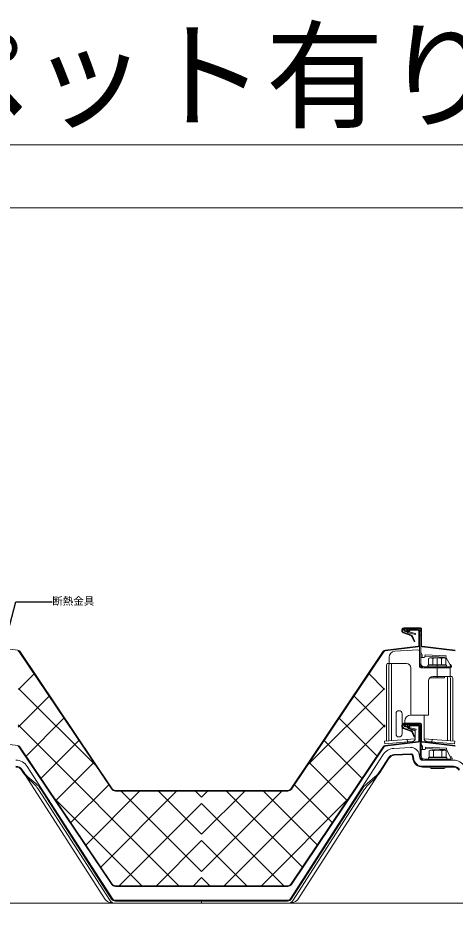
# Model space of a CAD drawing. Units: millimetres at full size, sheet at 1:3; details may follow other scales. Extents: x -1262 to 3778, y -891 to 1036.
# Drawn here: x 2320 to 2820, y 20 to 1036 of the extents above; entities that cross this region are included whole.
import ezdxf
from ezdxf.enums import TextEntityAlignment as Align

# ---------------------------------------------------------------- set-up
doc = ezdxf.new("R2010")
doc.units = ezdxf.units.MM
doc.header["$LTSCALE"] = 3
doc.linetypes.add('CHAIN2', pattern=[12, 9, -1, 1, -1])
for name, color, linetype, lineweight in [('0-0_補助1', 4, 'Continuous', 5), ('0-6_名称1', 5, 'Continuous', 25), ('0-B_屋根1', 6, 'Continuous', 20), ('2-1_裏貼1', 2, 'Continuous', 18), ('2-A_タイトフレーム', 3, 'Continuous', 9), ('2-C_断熱金具', 7, 'Continuous', 5), ('3-0_吊子', 7, 'Continuous', 5), ('4-2_H鋼1', 2, 'Continuous', 18), ('5-B_枠2', 4, 'Continuous', 5)]:
    doc.layers.add(name, color=color, linetype=linetype, lineweight=lineweight)
doc.layers.add('D-C_補助線1', color=4, linetype='Continuous')
doc.styles.add('ＭＳ ゴシック', font='')
doc.styles.get('ＭＳ ゴシック').set_extended_font_data('MS Gothic')

msp = doc.modelspace()

# ---------------------------------------------------------------- linework, layer by layer
at = {"layer": '0-0_補助1'}
msp.add_line((3711.647, 819), (1325.353, 819), dxfattribs=at)
at = {"layer": '0-6_名称1'}
msp.add_lwpolyline([(2299.405, 300.312), (2317.727, 368.692), (2359.502, 368.692)], dxfattribs=at)
at = {"layer": '0-B_屋根1'}
for p, q in [((2780.405, 339.258), (2762.205, 339.258)), ((2780.405, 338.458), (2762.205, 338.458)), ((2763.105, 338.458), (2777.605, 338.458)), ((2763.105, 337.658), (2777.605, 337.658)), ((2763.105, 335.722), (2768.105, 335.722)), ((2768.105, 335.722), (2768.105, 334.922)), ((2778.605, 336.658), (2778.605, 319.176)), ((2779.405, 336.658), (2779.405, 319.176)), ((2780.605, 319.176), (2780.605, 338.258)), ((2781.405, 319.176), (2781.405, 338.258)), ((2769.917, 329.853), (2760.368, 333.329)), ((2760.744, 334.043), (2770.191, 330.605)), ((2763.105, 334.922), (2768.105, 334.922)), ((2771.207, 329.674), (2773.99, 323.705)), ((2320.143, 313.622), (2282.285, 318.183)), ((2739.869, 313.622), (2777.724, 318.183)), ((2739.965, 312.828), (2777.724, 317.377)), ((2820.047, 312.828), (2782.19, 317.389)), ((2820.143, 313.622), (2782.285, 318.183)), ((2321.608, 311.873), (2427.419, 154.864)), ((2322.272, 312.32), (2428.082, 155.311)), ((2737.738, 312.317), (2632.195, 155.315)), ((2738.402, 311.871), (2632.859, 154.868)), ((2769.917, 220.853), (2760.368, 224.329)), ((2760.744, 225.043), (2770.191, 221.605)), ((2780.405, 230.258), (2762.205, 230.258)), ((2780.405, 229.458), (2762.205, 229.458)), ((2763.105, 229.458), (2777.605, 229.458)), ((2763.105, 228.658), (2777.605, 228.658)), ((2763.105, 226.722), (2768.105, 226.722)), ((2763.105, 225.922), (2768.105, 225.922)), ((2768.105, 226.722), (2768.105, 225.922)), ((2778.605, 227.658), (2778.605, 210.176)), ((2779.405, 227.658), (2779.405, 210.176)), ((2780.605, 210.176), (2780.605, 229.258)), ((2781.405, 210.176), (2781.405, 229.258)), ((2771.207, 220.674), (2773.99, 214.705)), ((2320.143, 204.622), (2282.285, 209.183)), ((2322.272, 203.32), (2428.082, 46.311)), ((2737.738, 203.317), (2632.195, 46.315)), ((2739.869, 204.622), (2777.724, 209.183)), ((2739.965, 203.828), (2777.724, 208.377)), ((2820.047, 203.828), (2782.19, 208.389)), ((2820.143, 204.622), (2782.285, 209.183)), ((2321.608, 202.873), (2427.419, 45.864)), ((2738.402, 202.871), (2632.859, 45.868)), ((2431.555, 152.658), (2628.719, 152.658)), ((2431.556, 153.458), (2628.719, 153.458)), ((2431.555, 43.658), (2628.719, 43.658)), ((2431.556, 44.458), (2628.719, 44.458))]:
    msp.add_line(p, q, dxfattribs=at)
for points in [[(2770.482, 329.336), (2773.265, 323.367), (2773.99, 323.705)], [(2770.482, 220.336), (2773.265, 214.367), (2773.99, 214.705)]]:
    msp.add_lwpolyline(points, dxfattribs=at)
for centre, radius, start, end in [((2762.205, 336.009), 3.249, 90, 235.57982), ((2762.205, 336.009), 2.449, 90.00009, 233.37631), ((2763.105, 336.69), 1.768, 90, 270), ((2763.105, 336.69), 0.968, 90, 270), ((2777.605, 336.658), 1.8, 0, 90), ((2777.605, 336.658), 1, 0, 90), ((2780.405, 338.258), 1, 0, 90), ((2780.405, 338.258), 0.2, 0, 90), ((2769.575, 328.913), 1, 25, 70), ((2769.575, 328.913), 1.8, 25, 70), ((2777.605, 319.176), 1, 276.86999, 0), ((2777.605, 319.176), 1.8, 276.86999, 0), ((2782.405, 319.176), 1.8, 180, 263.13001), ((2782.405, 319.176), 1, 180, 263.13001), ((2319.784, 310.643), 2.2, 33.97654, 83.13001), ((2319.784, 310.643), 3, 33.97654, 83.13001), ((2740.228, 310.644), 3, 96.86999, 146.0895), ((2740.228, 310.644), 2.2, 96.86999, 146.0895), ((2762.205, 227.009), 3.249, 90, 235.57982), ((2762.205, 227.009), 2.449, 90.00009, 233.37631), ((2763.105, 227.69), 1.768, 90, 270), ((2763.105, 227.69), 0.968, 90, 270), ((2777.605, 227.658), 1.8, 0, 90), ((2777.605, 227.658), 1, 0, 90), ((2780.405, 229.258), 1, 0, 90), ((2780.405, 229.258), 0.2, 0, 90), ((2769.575, 219.913), 1, 25, 70), ((2769.575, 219.913), 1.8, 25, 70), ((2319.784, 201.643), 2.2, 33.97654, 83.13001), ((2319.784, 201.643), 3, 33.97654, 83.13001), ((2740.228, 201.644), 3, 96.86999, 146.0895), ((2740.228, 201.644), 2.2, 96.86999, 146.0895), ((2777.605, 210.176), 1, 276.86999, 0), ((2777.605, 210.176), 1.8, 276.86999, 0), ((2782.405, 210.176), 1.8, 180, 263.13001), ((2782.405, 210.176), 1, 180, 263.13001), ((2431.565, 157.658), 5, 213.97654, 270.11492), ((2431.565, 157.658), 4.2, 213.97654, 270.11492), ((2628.709, 157.658), 4.2, 270.11492, 326.0895), ((2628.709, 157.658), 5, 270.11492, 326.0895), ((2431.565, 48.658), 5, 213.97654, 270.11492), ((2431.565, 48.658), 4.2, 213.97654, 270.11492), ((2628.709, 48.658), 4.2, 270.11492, 326.0895), ((2628.709, 48.658), 5, 270.11492, 326.0895)]:
    msp.add_arc(centre, radius, start, end, dxfattribs=at)
at = {"layer": '2-1_裏貼1'}
for p, q in [((2321.02, 268.859), (2338.689, 286.527)), ((2739.254, 268.859), (2721.586, 286.527)), ((2409.289, 181.765), (2321.036, 270.018)), ((2650.985, 181.765), (2739.238, 270.018)), ((2320.433, 225.845), (2355.77, 261.182)), ((2739.842, 225.845), (2704.505, 261.182)), ((2328.856, 191.842), (2372.85, 235.836)), ((2731.418, 191.842), (2687.424, 235.836)), ((2504.17, 44.458), (2320.464, 228.164)), ((2556.104, 44.458), (2739.81, 228.164)), ((2346.056, 166.615), (2389.931, 210.49)), ((2714.218, 166.615), (2670.343, 210.49)), ((2363.256, 141.389), (2407.012, 185.145)), ((2697.018, 141.389), (2653.263, 185.145)), ((2380.456, 116.162), (2424.093, 159.799)), ((2397.656, 90.936), (2459.606, 152.885)), ((2414.856, 65.709), (2502.379, 153.233)), ((2530.137, 60.917), (2438.342, 152.713)), ((2530.137, 103.344), (2480.427, 153.054)), ((2530.137, 145.77), (2522.512, 153.396)), ((2530.137, 145.77), (2537.763, 153.396)), ((2530.137, 103.344), (2579.848, 153.054)), ((2530.137, 60.917), (2621.933, 152.713)), ((2645.419, 65.709), (2557.895, 153.233)), ((2662.619, 90.936), (2600.669, 152.885)), ((2679.818, 116.162), (2636.182, 159.799)), ((2461.744, 44.458), (2359.92, 146.282)), ((2598.53, 44.458), (2700.355, 146.282)), ((2436.031, 44.458), (2530.137, 138.564)), ((2624.244, 44.458), (2530.137, 138.564)), ((2478.457, 44.458), (2530.137, 96.138)), ((2581.817, 44.458), (2530.137, 96.138)), ((2520.884, 44.458), (2530.137, 53.712)), ((2539.391, 44.458), (2530.137, 53.712))]:
    msp.add_line(p, q, dxfattribs=at)
at = {"layer": '2-A_タイトフレーム'}
for p, q in [((2631.481, 29.252), (2737.709, 194.292)), ((2749.931, 201.382), (2768.991, 202.381)), ((2750.3, 194.344), (2769.36, 195.343)), ((2750.345, 193.49), (2769.404, 194.489)), ((2771.061, 193.171), (2771.785, 189.065)), ((2771.903, 193.319), (2772.627, 189.213)), ((2778.844, 194.543), (2779.568, 190.437)), ((2734.084, 175.638), (2743.635, 190.478)), ((2734.317, 174.421), (2744.354, 190.015)), ((2817.921, 187.958), (2782.522, 187.958)), ((2325.727, 174.368), (2324.309, 176.57)), ((2325.959, 175.587), (2325.028, 177.032)), ((2428.528, 29.252), (2330.955, 180.847)), ((2817.921, 180.91), (2782.522, 180.91)), ((2817.921, 180.055), (2782.522, 180.055)), ((2419.836, 28.899), (2328.792, 170.35)), ((2330.089, 168.981), (2339.804, 159.308)), ((2331.673, 169.059), (2340.562, 161.47)), ((2640.173, 28.899), (2731.218, 170.35)), ((2728.337, 169.059), (2719.448, 161.47)), ((2729.92, 168.981), (2720.206, 159.308)), ((2425.211, 27.899), (2343.862, 154.286)), ((2427.302, 29.252), (2346.787, 154.343)), ((2632.708, 29.252), (2713.222, 154.343)), ((2634.799, 27.899), (2716.147, 154.286)), ((2426.143, 25.458), (2427.776, 25.458)), ((2429.733, 27.958), (2530.137, 27.958)), ((2431.506, 26.958), (2530.137, 26.958)), ((2431.506, 24.458), (2530.137, 24.458)), ((2530.005, 24.458), (2530.005, 27.958)), ((2630.277, 27.958), (2530.005, 27.958)), ((2628.503, 26.958), (2530.005, 26.958)), ((2628.492, 24.458), (2530.005, 24.458)), ((2530.137, 24.458), (2530.137, 27.958)), ((2633.867, 25.458), (2632.234, 25.458))]:
    msp.add_line(p, q, dxfattribs=at)
for centre, radius, start, end in [((2750.743, 185.903), 15.5, 93, 147.23277), ((2750.743, 185.903), 8.452, 93, 147.23277), ((2750.743, 185.903), 7.597, 93, 147.23277), ((2769.488, 192.894), 9.5, 10, 93), ((2769.488, 192.894), 2.452, 10, 93), ((2769.488, 192.894), 1.597, 10, 93), ((2317.921, 172.458), 15.5, 32.76723, 90), ((2782.522, 190.958), 10.903, 190, 270), ((2782.522, 190.958), 10.048, 190, 270), ((2782.522, 190.958), 3, 190, 270), ((2817.921, 172.458), 15.5, 32.76723, 90), ((2317.921, 172.458), 8.452, 32.76723, 90), ((2317.921, 172.458), 7.597, 32.76723, 90), ((2353.021, 192.011), 32.5, 212.76723, 225.12245), ((2351.152, 191.875), 30, 212.76723, 229.50957), ((2708.857, 191.875), 30, 310.49043, 327.23277), ((2706.989, 192.011), 32.5, 314.87755, 327.23277), ((2817.921, 172.458), 8.452, 32.76723, 90), ((2817.921, 172.458), 7.597, 32.76723, 90), ((2318.636, 138.049), 30, 32.76723, 45.12245), ((2319.459, 136.753), 32.5, 32.76723, 49.50957), ((2740.551, 136.753), 32.5, 130.49043, 147.23277), ((2741.374, 138.049), 30, 134.87755, 147.23277), ((2426.143, 32.958), 7.5, 212.76723, 270), ((2431.518, 31.958), 7.5, 212.76723, 270), ((2431.506, 31.958), 5, 212.76723, 270), ((2432.733, 31.958), 5, 212.76723, 270), ((2627.277, 31.958), 5, 270, 327.23277), ((2628.492, 31.958), 7.5, 270, 327.23277), ((2628.503, 31.958), 5, 270, 327.23277), ((2633.867, 32.958), 7.5, 270, 327.23277)]:
    msp.add_arc(centre, radius, start, end, dxfattribs=at)
at = {"layer": '2-C_断熱金具'}
for p, q in [((2744.405, 305.481), (2744.405, 298.458)), ((2777.3, 313.847), (2751.038, 312.471)), ((2779.405, 311.85), (2779.405, 294.958)), ((2741.516, 295.458), (2741.516, 209.879)), ((2747.405, 298.458), (2742.784, 298.458)), ((2744.235, 295.458), (2744.235, 210.093)), ((2764.405, 298.458), (2744.405, 298.458)), ((2747.405, 298.458), (2747.405, 210.342)), ((2769.405, 293.458), (2769.405, 239.458)), ((2769.405, 293.458), (2769.405, 239.458)), ((2809.905, 293.458), (2780.905, 293.458)), ((2814.405, 293.458), (2809.905, 293.458)), ((2814.405, 293.458), (2814.405, 283.458)), ((2789.405, 278.458), (2789.405, 239.458)), ((2814.405, 283.458), (2794.405, 283.458)), ((2811.405, 210.342), (2811.405, 283.458)), ((2811.405, 283.458), (2816.026, 283.458)), ((2814.574, 280.458), (2814.574, 210.093)), ((2817.293, 280.458), (2817.293, 209.879)), ((2769.405, 258.347), (2769.405, 252.105)), ((2752.405, 240.958), (2752.405, 217.958)), ((2759.405, 240.958), (2759.405, 217.958)), ((2769.205, 239.458), (2774.405, 239.458)), ((2789.405, 239.458), (2769.405, 239.458)), ((2784.405, 239.458), (2784.405, 213.155)), ((2762.405, 232.658), (2762.405, 229.45)), ((2763.81, 226.801), (2768.842, 223.394)), ((2774.405, 221.658), (2774.405, 213.155)), ((2739.378, 209.71), (2774.344, 212.462)), ((2739.378, 209.71), (2739.613, 206.72)), ((2739.613, 206.72), (2770.719, 209.168)), ((2765.298, 211.75), (2765.533, 208.76)), ((2819.432, 209.71), (2784.465, 212.462)), ((2819.196, 206.72), (2788.091, 209.168)), ((2793.512, 211.75), (2793.277, 208.76)), ((2819.432, 209.71), (2819.196, 206.72))]:
    msp.add_line(p, q, dxfattribs=at)
for centre, radius, start, end in [((2751.405, 305.481), 7, 93, 180), ((2777.405, 311.85), 2, 0, 92.99998), ((2764.405, 293.458), 5, 0, 90), ((2780.905, 294.958), 1.5, 180, 270), ((2794.405, 278.458), 5, 90, 180), ((2755.905, 240.958), 3.5, 0, 180), ((2769.205, 232.658), 6.8, 90, 180), ((2765.605, 229.45), 3.2, 180, 235.893), ((2755.905, 217.958), 3.5, 180, 0), ((2776.006, 236.572), 15, 241.46876, 263.87188), ((2770.405, 213.155), 4, 274.5, 0), ((2788.405, 213.155), 4, 180, 265.5)]:
    msp.add_arc(centre, radius, start, end, dxfattribs=at)
for centre, start_param, end_param in [((2742.784, 295.458), 3.14159265, 4.71238898), ((2745.503, 295.458), 3.14159265, 4.71238898), ((2813.307, 280.458), 1.57079633, 3.14159265), ((2816.026, 280.458), 1.57079633, 3.14159265)]:
    msp.add_ellipse(centre, major_axis=(0, -3), ratio=0.422618, start_param=start_param, end_param=end_param, dxfattribs=at)
at = {"layer": '3-0_吊子'}
for p, q in [((2764.482, 335.567), (2764.482, 335.658)), ((2765.682, 335.458), (2765.682, 335.276)), ((2776.905, 337.658), (2766.482, 337.658)), ((2776.905, 336.458), (2766.682, 336.458)), ((2765.046, 334.168), (2764.95, 334.282)), ((2765.924, 334.988), (2765.682, 335.276)), ((2766.133, 333.503), (2766.288, 333.468)), ((2774.545, 331.586), (2766.288, 333.468)), ((2766.537, 334.642), (2774.812, 332.755)), ((2774.812, 332.755), (2774.545, 331.586)), ((2779.405, 333.958), (2779.405, 298.658)), ((2779.405, 330.785), (2780.605, 330.785)), ((2780.605, 333.975), (2780.605, 298.658)), ((2780.605, 311.458), (2781.888, 308.891)), ((2780.605, 305.458), (2784.495, 305.458)), ((2782.205, 307.55), (2782.205, 305.458)), ((2785.598, 308.396), (2785.494, 306.405)), ((2785.514, 306.798), (2809.481, 305.542)), ((2785.598, 308.396), (2809.565, 307.14)), ((2791.155, 304.958), (2789.59, 304.054)), ((2791.155, 304.958), (2807.655, 304.958)), ((2807.655, 304.958), (2809.22, 304.054)), ((2809.565, 307.14), (2809.481, 305.542)), ((2814.605, 296.258), (2809.481, 305.542)), ((2788.905, 296.449), (2793.978, 296.949)), ((2788.905, 296.449), (2789.084, 294.628)), ((2789.59, 296.958), (2789.59, 304.054)), ((2789.59, 296.958), (2809.22, 296.958)), ((2794.497, 296.958), (2794.497, 304.054)), ((2804.312, 296.958), (2804.312, 304.054)), ((2809.22, 296.958), (2809.22, 304.054)), ((2809.728, 294.658), (2809.905, 296.449)), ((2813.777, 297.758), (2813.805, 297.758)), ((2814.605, 296.258), (2814.605, 294.658)), ((2815.805, 295.758), (2815.805, 294.658)), ((2784.605, 294.658), (2814.605, 294.658)), ((2784.605, 293.458), (2814.605, 293.458)), ((2809.728, 294.658), (2789.084, 294.658)), ((2791.905, 281.86), (2806.905, 281.86)), ((2807.905, 283.458), (2807.905, 282.86)), ((2765.082, 226.367), (2765.082, 226.458)), ((2765.646, 224.968), (2765.55, 225.082)), ((2766.282, 226.258), (2766.282, 226.076)), ((2766.524, 225.787), (2766.282, 226.076)), ((2766.733, 224.303), (2766.888, 224.268)), ((2775.145, 222.385), (2766.888, 224.268)), ((2777.505, 228.458), (2767.082, 228.458)), ((2767.137, 225.442), (2775.412, 223.555)), ((2777.505, 227.258), (2767.282, 227.258)), ((2780.005, 224.758), (2780.005, 193.158)), ((2781.205, 224.775), (2781.205, 193.158)), ((2775.412, 223.555), (2775.145, 222.385)), ((2780.005, 221.585), (2781.205, 221.585)), ((2781.205, 205.958), (2782.488, 203.391)), ((2781.205, 199.958), (2785.095, 199.958)), ((2782.805, 202.05), (2782.805, 199.958)), ((2786.198, 202.896), (2786.094, 200.905)), ((2786.114, 201.298), (2810.081, 200.042)), ((2786.198, 202.896), (2810.165, 201.64)), ((2791.755, 199.458), (2790.19, 198.554)), ((2790.19, 191.458), (2790.19, 198.554)), ((2791.755, 199.458), (2808.255, 199.458)), ((2795.097, 191.458), (2795.097, 198.554)), ((2804.912, 191.458), (2804.912, 198.554)), ((2808.255, 199.458), (2809.82, 198.554)), ((2809.82, 191.458), (2809.82, 198.554)), ((2810.165, 201.64), (2810.081, 200.042)), ((2815.205, 190.758), (2810.081, 200.042)), ((2785.205, 189.158), (2815.205, 189.158)), ((2785.205, 187.958), (2815.205, 187.958)), ((2789.505, 190.949), (2794.578, 191.449)), ((2789.505, 190.949), (2789.684, 189.128)), ((2810.328, 189.158), (2789.684, 189.158)), ((2790.19, 191.458), (2809.82, 191.458)), ((2810.328, 189.158), (2810.505, 190.949)), ((2814.377, 192.258), (2814.405, 192.258)), ((2815.205, 190.758), (2815.205, 189.158)), ((2816.405, 190.258), (2816.405, 189.158)), ((2791.505, 180.055), (2791.505, 179.458)), ((2792.505, 178.458), (2807.505, 178.458)), ((2808.505, 180.055), (2808.505, 179.458))]:
    msp.add_line(p, q, dxfattribs=at)
at = {"layer": '3-0_吊子', "linetype": 'CHAIN2'}
msp.add_line((2799.405, 281.86), (2799.405, 304.958), dxfattribs=at)
at = {"layer": '3-0_吊子'}
for points in [[(2788.905, 296.449), (2809.905, 296.449), (2804.831, 296.949)], [(2789.505, 190.949), (2810.505, 190.949), (2805.431, 191.449)]]:
    msp.add_lwpolyline(points, dxfattribs=at)
for centre, radius, start, end in [((2766.482, 335.658), 2, 90, 180), ((2766.482, 335.567), 2, 180, 220), ((2766.682, 335.458), 1, 90, 180), ((2776.905, 333.958), 3.7, 0, 90), ((2776.905, 333.958), 2.5, 0, 90), ((2766.578, 335.453), 2, 220.00029, 257.15662), ((2766.69, 335.63), 1, 220, 261.15659), ((2779.205, 307.55), 3, 0, 26.56505), ((2784.495, 306.458), 1, 270, 357), ((2799.405, 291.179), 13.779, 69.13594, 110.86406), ((2784.605, 298.658), 5.2, 180, 270), ((2784.605, 298.658), 4, 180, 270), ((2792.044, 299.804), 4.907, 59.99994, 120.00006), ((2794.155, 295.158), 1.8, 90, 95.62833), ((2806.766, 299.804), 4.907, 59.99994, 120.00006), ((2804.655, 295.158), 1.8, 84.37167, 90), ((2813.805, 295.758), 2, 0, 90), ((2814.605, 294.658), 1.2, 270, 0), ((2791.905, 282.86), 1, 218.8743, 270), ((2806.905, 282.86), 1, 270, 0), ((2767.082, 226.458), 2, 90, 180), ((2767.082, 226.367), 2, 180, 220), ((2767.178, 226.253), 2, 220.00029, 257.15662), ((2767.282, 226.258), 1, 90, 180), ((2767.29, 226.43), 1, 220, 261.15659), ((2777.505, 224.758), 3.7, 0, 90), ((2777.505, 224.758), 2.5, 0, 90), ((2779.805, 202.05), 3, 0, 26.56505), ((2785.205, 193.158), 5.2, 180, 270), ((2785.205, 193.158), 4, 180, 270), ((2785.095, 200.958), 1, 270, 357), ((2792.644, 194.304), 4.907, 59.99994, 120.00006), ((2800.005, 185.679), 13.779, 69.13594, 110.86406), ((2807.366, 194.304), 4.907, 59.99994, 120.00006), ((2794.755, 189.658), 1.8, 90, 95.62833), ((2805.255, 189.658), 1.8, 84.37167, 90), ((2814.405, 190.258), 2, 0, 90), ((2815.205, 189.158), 1.2, 270, 0), ((2792.505, 179.458), 1, 180, 270), ((2807.505, 179.458), 1, 270, 0)]:
    msp.add_arc(centre, radius, start, end, dxfattribs=at)
at = {"layer": '4-2_H鋼1'}
msp.add_line((2149.505, 24.458), (3530.137, 24.458), dxfattribs=at)
at = {"layer": '5-B_枠2'}
msp.add_lwpolyline([(1258.5, 891), (3778.5, 891), (3778.5, -891), (1258.5, -891)], close=True, dxfattribs=at)

# ---------------------------------------------------------------- texts
at = {"layer": '0-6_名称1', "style": 'ＭＳ ゴシック'}
msp.add_text('断熱金具', height=8.798, dxfattribs=at).set_placement((2359.502, 362.692), align=Align.BOTTOM_LEFT)
at = {"layer": 'D-C_補助線1', "style": 'ＭＳ ゴシック'}
msp.add_text('ケラバ部（パラペット有り）', height=98.97, dxfattribs=at).set_placement((1253.46, 891), align=Align.BOTTOM_LEFT)

doc.saveas('drawing.dxf')
